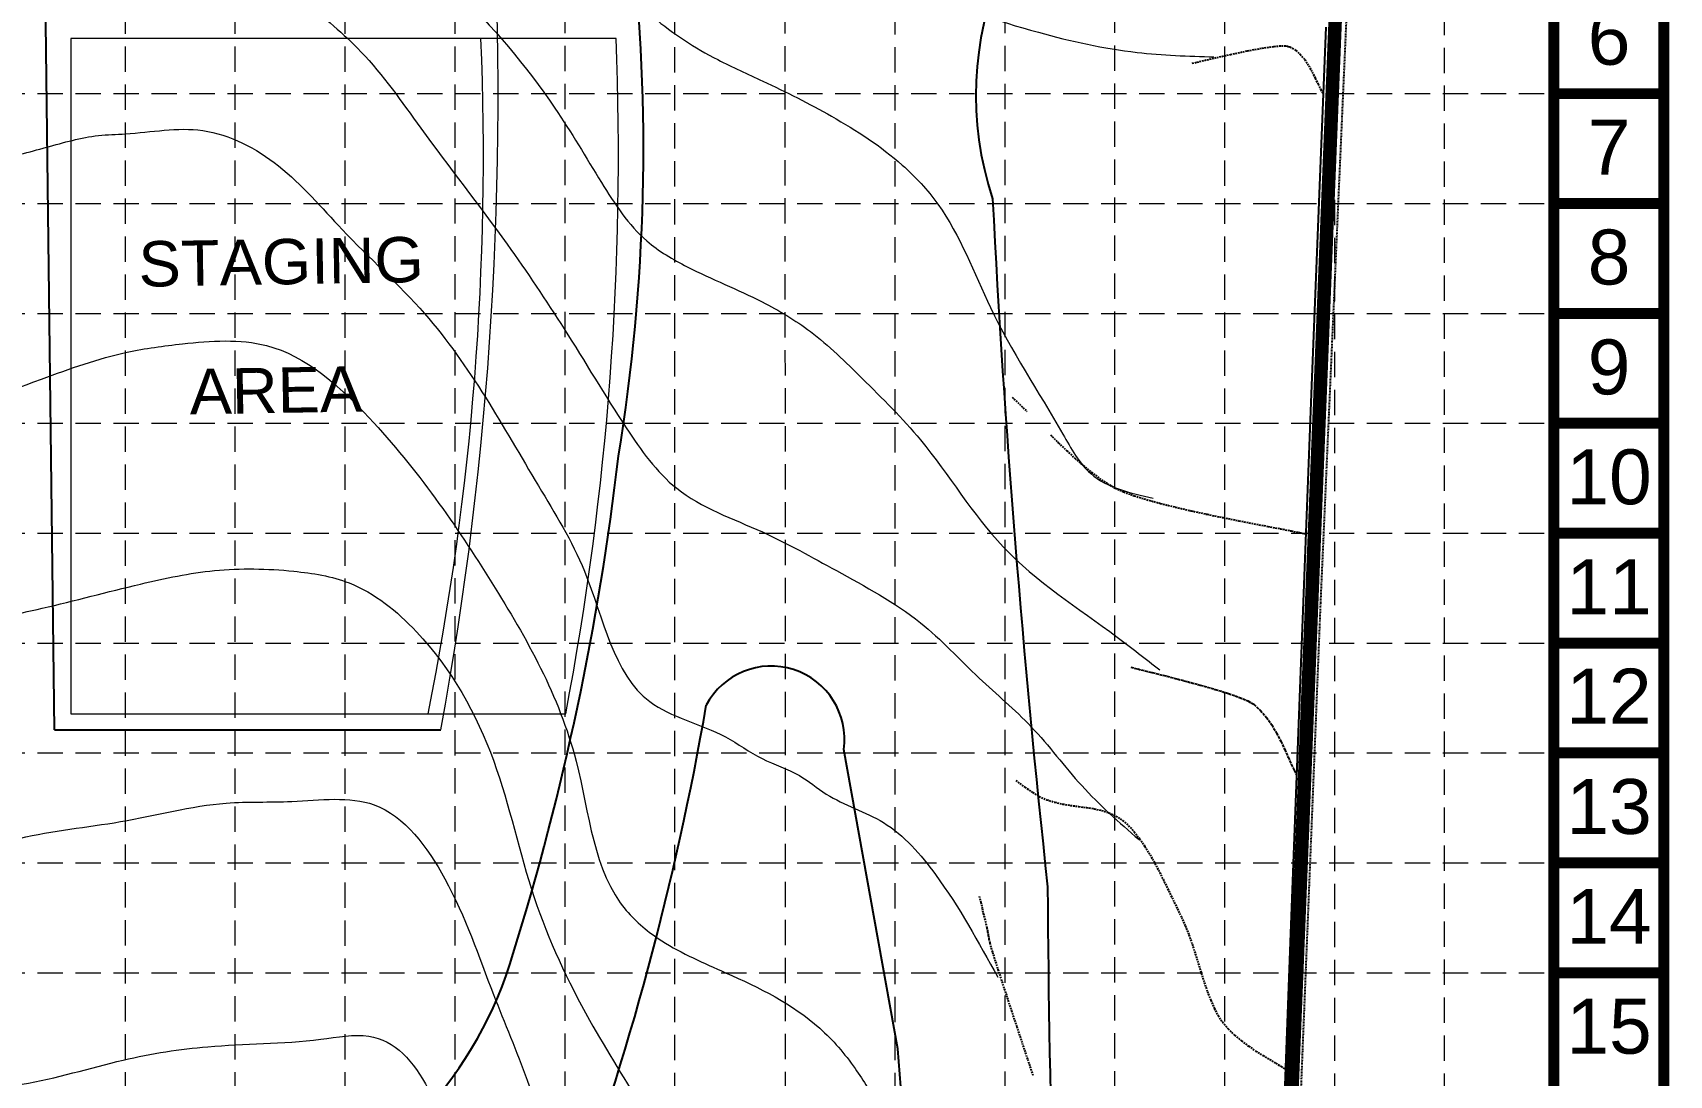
# Model space of a CAD drawing. Header units: inches. Extents: x 2507435 to 2508087, y 7097652 to 7098695.
# Drawn here: x 2507845.1 to 2508087.4, y 7098435.3 to 7098589.6 of the extents above; entities that cross this region are included whole.
import ezdxf
from ezdxf.enums import TextEntityAlignment as Align

# ---------------------------------------------------------------- set-up
doc = ezdxf.new("R2010")
doc.units = ezdxf.units.IN
doc.header["$MEASUREMENT"] = 0
for name, pattern in [('DASHED', [0.75, 0.5, -0.25]), ('DASHED7', [0.5317999999999998, 0.4379999999999999, -0.0938]), ('HIDDEN', [0.375, 0.25, -0.125]), ('HIDDEN2', [0.1875, 0.125, -0.0625])]:
    doc.linetypes.add(name, pattern=pattern)
doc.layers.add('ALT BID GRADING', color=1, linetype='Continuous', lineweight=0)
for name, color, linetype in [('BASE', 7, 'Continuous'), ('CONT-MJR', 7, 'DASHED7'), ('CONT-MNR', 8, 'HIDDEN'), ('E-FENCE', 7, 'FENCE_LINE'), ('E-GRAVEL', 8, 'DASHED'), ('GRID', 254, 'HIDDEN'), ('LIMITS OF DISTURBANCE', 1, 'HIDDEN'), ('SBC-LINE', 121, 'HIDDEN2'), ('TEMPORARY FACILITIES', 3, 'Continuous'), ('TXT-NOTES', 2, 'Continuous')]:
    doc.layers.add(name, color=color, linetype=linetype)
doc.styles.get("Standard").update_dxf_attribs({"font": 'ARIAL.TTF'})
doc.linetypes.add('FENCE_LINE', pattern='A,0.75,-0.2,["x",Standard,S=0.1,R=0,X=-0.1,Y=-0.05],-0.075', length=1.025)

msp = doc.modelspace()

# ---------------------------------------------------------------- linework, layer by layer
at = {"layer": 'ALT BID GRADING', "color": 35, "linetype": 'Continuous', "lineweight": 13}
for points in [[(2507816.268397237, 7098654.737858624), (2507827.708249234, 7098648.413063315), (2507839.148101231, 7098645.493926362), (2507853.265364241, 7098644.520881422), (2507866.165621257, 7098644.034360016), (2507874.19785792, 7098644.034360016), (2507881.986691934, 7098644.034360016), (2507892.452940585, 7098640.38543989), (2507899.268171254, 7098636.24999623), (2507905.109798576, 7098632.844337872), (2507913.142035239, 7098623.843669508), (2507920.056597436, 7098614.809794914), (2507927.025179056, 7098606.850272689), (2507930.758349464, 7098599.139485201), (2507936.980297728, 7098591.926169316), (2507946.48798426, 7098585.65164014), (2507953.157364661, 7098582.47423654), (2507963.361361118, 7098577.250800679), (2507973.81423536, 7098570.037484795), (2507979.103732584, 7098564.244642924), (2507986.892566598, 7098548.919179249), (2507997.602214274, 7098530.188055087), (2508001.74003393, 7098524.349783313), (2508010.989276587, 7098520.700863187)], [(2507849.431043298, 7098653.870184312), (2507865.057331706, 7098651.639138008), (2507877.335129741, 7098651.639138008), (2507892.928897065, 7098651.871317545), (2507904.128404664, 7098651.871317545), (2507915.825671458, 7098650.876376469), (2507926.892793786, 7098649.184988351), (2507932.920075733, 7098643.161165884), (2507938.277658881, 7098636.46803123), (2507942.704490419, 7098629.733896158), (2507947.433171969, 7098621.774376062), (2507951.448389856, 7098614.826891022), (2507954.650631375, 7098610.083828527), (2507959.038303543, 7098605.679606711), (2507976.054139054, 7098595.905929363), (2507993.973350487, 7098589.687554555), (2508008.595963965, 7098586.715721641), (2508019.980832683, 7098586.046407324)], [(2507795.866491836, 7098640.429504746), (2507806.81712165, 7098637.444683646), (2507817.021118106, 7098635.454803621), (2507828.469507114, 7098633.962393072), (2507841.660036997, 7098633.216188861), (2507858.832618698, 7098632.221247784), (2507867.543344817, 7098629.982633024), (2507874.263052275, 7098625.75413611), (2507885.394307268, 7098615.451152368), (2507895.130351598, 7098607.666790711), (2507907.787209589, 7098595.990245032), (2507922.391274272, 7098578.475429708), (2507929.284990364, 7098567.431923422), (2507935.998284194, 7098558.805503931), (2507941.992294988, 7098554.971539949), (2507953.05981228, 7098549.770594371), (2507960.214092007, 7098545.3866268), (2507967.886426259, 7098538.437565885), (2507976.517800934, 7098529.331899565), (2507988.745587158, 7098513.516796809), (2508005.634450937, 7098500.145281092), (2508011.962879932, 7098495.280056388)], [(2507806.568243864, 7098609.088887449), (2507820.256532942, 7098604.362921062), (2507830.95828497, 7098602.373041038), (2507841.582109596, 7098602.315040343), (2507849.857748907, 7098602.801563878), (2507858.133384594, 7098602.801563878), (2507874.487953235, 7098601.071737202), (2507885.308683512, 7098594.189770204), (2507893.670156743, 7098586.816234743), (2507902.523486456, 7098575.510147321), (2507915.311624545, 7098558.305229827), (2507923.744886936, 7098545.798481573), (2507932.95337225, 7098531.123115066), (2507940.419709442, 7098522.168651764), (2507953.112487378, 7098515.70154009), (2507964.063117191, 7098509.980634755), (2507976.507017341, 7098502.269847267), (2507985.217743461, 7098494.061592435), (2507992.932962061, 7098486.848274421), (2508000.399299252, 7098478.142547986), (2508008.885465023, 7098470.145072742)], [(2507809.012148059, 7098582.113799994), (2507814.487462966, 7098576.641629396), (2507823.198189085, 7098568.433372434), (2507834.148818898, 7098569.428311381), (2507839.375259643, 7098570.671987195), (2507847.09047462, 7098572.661867218), (2507854.80569322, 7098574.403012506), (2507858.78773779, 7098574.651747243), (2507870.236126798, 7098575.149218845), (2507881.435634397, 7098569.925782984), (2507890.892997496, 7098560.473850209), (2507903.088016238, 7098548.037098463), (2507919.957265907, 7098522.525325379), (2507926.772496576, 7098509.875734759), (2507936.437664872, 7098490.579299731), (2507947.637172471, 7098485.35586387), (2507953.05981228, 7098482.143944362), (2507958.587802284, 7098479.634958535), (2507962.569850477, 7098476.898872172), (2507971.031702435, 7098472.670377388), (2507978.746917412, 7098464.9595899), (2507987.955402725, 7098449.786751789)], [(2507799.057029388, 7098567.18969662), (2507802.790196172, 7098561.22005442), (2507807.021122151, 7098554.752944875), (2507811.895313357, 7098544.298229983), (2507814.99918358, 7098538.094050821), (2507817.659647394, 7098536.321426379), (2507828.175748421, 7098533.8591993), (2507846.343841263, 7098538.336430951), (2507859.036615576, 7098542.316190999), (2507867.249589747, 7098543.559866812), (2507879.693486274, 7098543.311132075), (2507894.875042066, 7098532.615523487), (2507913.070876571, 7098508.149641203), (2507925.514776721, 7098481.78372716), (2507932.946339, 7098459.655484176), (2507938.207551033, 7098455.169076251), (2507947.664914133, 7098450.443109863), (2507961.602080997, 7098442.234852902), (2507966.828518118, 7098436.26521283), (2507970.31281074, 7098430.544305366), (2507974.792614504, 7098420.843637854)], [(2507795.489127687, 7098546.514009472), (2507806.574385729, 7098528.344622774), (2507811.749803701, 7098518.935095928), (2507816.229607465, 7098509.234430545), (2507821.206927648, 7098501.312122381), (2507834.176564184, 7098501.682529528), (2507846.481321201, 7098504.414214091), (2507861.027641484, 7098507.990754731), (2507871.978271297, 7098509.980634755), (2507883.703279753, 7098509.890786489), (2507891.916250301, 7098508.149641203), (2507901.871368972, 7098500.936325317), (2507913.319754357, 7098481.78372716), (2507919.314040538, 7098461.570275915), (2507927.52701471, 7098443.412616705), (2507935.739988882, 7098429.732189145), (2507941.961937145, 7098421.275197446), (2507949.179396551, 7098416.549231059), (2507958.885637436, 7098411.325795197), (2507966.103100466, 7098406.351094073), (2507971.079630721, 7098398.943147052), (2507972.076170943, 7098390.183314887), (2507972.853274472, 7098381.660072576), (2507975.513734663, 7098374.569581194), (2507978.174198477, 7098368.365402033)], [(2507786.620919804, 7098527.458312683), (2507795.932537719, 7098516.379419497), (2507807.461209416, 7098499.982655114), (2507816.772827331, 7098485.358517302), (2507819.965836123, 7098476.794455586), (2507823.867391462, 7098468.961755048), (2507828.42768808, 7098467.591257548), (2507843.1114883, 7098470.327343912), (2507858.044162683, 7098472.814693409), (2507873.72347767, 7098475.550779773), (2507883.429714932, 7098475.79951451), (2507895.624737296, 7098475.302045036), (2507906.077611539, 7098464.35770171), (2507913.295070944, 7098447.194983576), (2507918.27263028, 7098434.509497094), (2507922.747901022, 7098421.544090598), (2507929.472141502, 7098406.402435635), (2507933.951941643, 7098395.458094439), (2507942.459692717, 7098386.203554839), (2507951.66817803, 7098381.975057925), (2507957.143492937, 7098378.492767351), (2507964.112074557, 7098375.010476776), (2507968.591878321, 7098369.040836705), (2507971.079630721, 7098363.933843055), (2507974.813826585, 7098347.152152183), (2507981.533534043, 7098326.755878213)], [(2507779.526355672, 7098508.402615894), (2507800.810051692, 7098480.926958324), (2507811.451899702, 7098462.757573756), (2507819.433287521, 7098447.690278769), (2507826.527855277, 7098437.05454063), (2507829.423199222, 7098435.255701304), (2507858.453399307, 7098437.497697806), (2507870.985818405, 7098439.484198218), (2507887.718483146, 7098440.599787387), (2507894.813050902, 7098441.042942433), (2507908.558769134, 7098419.328311109), (2507914.766516826, 7098398.943147052), (2507924.07813474, 7098379.444295217), (2507934.276572719, 7098365.928088677), (2507944.918420728, 7098355.292350538)], [(2507776.422481826, 7098488.903761929), (2507794.602307623, 7098467.63228778), (2507801.696871756, 7098450.792368351), (2507813.225543452, 7098430.407204294), (2507818.989877489, 7098419.328311109), (2507826.527855277, 7098406.033638435), (2507835.839469568, 7098401.602081588), (2507862.000683184, 7098405.147328343), (2507876.710420555, 7098405.771061558), (2507892.638609704, 7098405.273589956), (2507899.247151219, 7098394.511590204), (2507906.326898782, 7098383.6336423), (2507914.290991544, 7098371.694357898), (2507923.499476858, 7098358.760136679), (2507928.228158408, 7098351.546820793), (2507937.473884702, 7098342.392766763)], [(2507774.648841699, 7098467.189130605), (2507783.07363955, 7098451.457146705), (2507795.045717655, 7098429.74251538), (2507805.244155633, 7098414.453599215), (2507816.772827331, 7098394.954745251), (2507822.980571399, 7098386.091631554), (2507826.527855277, 7098381.43853871), (2507830.518545563, 7098376.563826815), (2507836.282883223, 7098371.689112792), (2507847.811551297, 7098369.251712125), (2507862.887503248, 7098366.592777589), (2507871.755711131, 7098362.604375787), (2507876.633225104, 7098349.974481468), (2507879.737095327, 7098334.907186481), (2507882.840969172, 7098325.157760563), (2507888.638508697, 7098291.532823256)], [(2507772.42557025, 7098440.137469656), (2507798.005179771, 7098398.405797309), (2507809.690659257, 7098381.721842594), (2507817.798949962, 7098371.234786075), (2507825.907240667, 7098362.1777802), (2507840.58803699, 7098349.487932378), (2507847.379370551, 7098328.726370723), (2507865.356431466, 7098321.539674338), (2507871.755711131, 7098305.880442596), (2507873.97276129, 7098289.70530152), (2507874.416171322, 7098275.081161579), (2507874.416171322, 7098272.86538209)]]:
    msp.add_spline(points, degree=3, dxfattribs=at)
at = {"layer": 'BASE', "const_width": 1.627109455971472}
for points in [[(2508086.586663205, 7097653.153363655), (2508086.586663205, 7098694.503415476), (2507435.742880816, 7098694.503415476), (2507435.742880816, 7097653.153363655)], [(2508070.315568645, 7097669.424458215), (2508070.315568645, 7098678.232320917), (2507452.013975376, 7098678.232320917), (2507452.013975376, 7097669.424458215)]]:
    msp.add_lwpolyline(points, close=True, dxfattribs=at)
for points in [[(2508086.586663205, 7098580.605753558), (2508070.315568645, 7098580.605753558)], [(2508086.586663205, 7098564.334658998), (2508070.315568645, 7098564.334658998)], [(2508086.586663205, 7098548.063564438), (2508070.315568645, 7098548.063564438)], [(2508086.586663205, 7098531.792469879), (2508070.315568645, 7098531.792469879)], [(2508086.586663205, 7098515.521375319), (2508070.315568645, 7098515.521375319)], [(2508086.586663205, 7098499.250280759), (2508070.315568645, 7098499.250280759)], [(2508086.586663205, 7098482.9791862), (2508070.315568645, 7098482.9791862)], [(2508086.586663205, 7098466.70809164), (2508070.315568645, 7098466.70809164)], [(2508086.586663205, 7098450.43699708), (2508070.315568645, 7098450.43699708)]]:
    msp.add_lwpolyline(points, dxfattribs=at)
at = {"layer": 'CONT-MJR', "color": 35, "elevation": 675}
for points in [[(2508007.654194389, 7098495.673702423), (2508010.330833337, 7098495.012097805)], [(2508023.749625103, 7098491.213975298), (2508025.018570082, 7098490.676208728)], [(2508026.8449963, 7098489.303673956), (2508027.731711681, 7098488.273097419)], [(2508027.731711681, 7098488.273097419), (2508028.528206882, 7098487.135208246)], [(2508029.24213243, 7098485.932238283), (2508029.88113885, 7098484.706419371)], [(2508030.452876671, 7098483.499983356), (2508030.964996419, 7098482.35516208)], [(2508030.964996419, 7098482.35516208), (2508031.425148622, 7098481.314187388)]]:
    msp.add_lwpolyline(points, dxfattribs=at)
at = {"layer": 'CONT-MJR', "color": 35, "extrusion": (-0.2439439633453494, -0.9697893290541834, 0), "elevation": -7495858.695291368}
msp.add_lwpolyline([(700606.6489614905, 675.0000000000009), (700609.3764034344, 675.0000000000009)], dxfattribs=at)
at = {"layer": 'CONT-MJR', "color": 35, "extrusion": (-0.250616533035617, -0.9680864389966465, 0), "elevation": -7500505.631210435}
msp.add_lwpolyline([(648973.307817948, 675.0000000000009), (648975.9490571059, 675.0000000000009)], dxfattribs=at)
at = {"layer": 'CONT-MJR', "color": 35, "extrusion": (-0.2606866289176343, -0.9654234726292705, 0), "elevation": -7506858.538157875}
msp.add_lwpolyline([(570814.676020338, 675.0000000000009), (570817.1747684719, 675.0000000000009)], dxfattribs=at)
at = {"layer": 'CONT-MJR', "color": 35, "extrusion": (-0.2754899548855409, -0.9613039502452712, 0), "elevation": -7514743.144389801}
msp.add_lwpolyline([(455404.0324491248, 675.0000000000009), (455406.3327111406, 675.0000000000009)], dxfattribs=at)
at = {"layer": 'CONT-MJR', "color": 35, "extrusion": (-0.2975398759401031, -0.9547093915037957, 0), "elevation": -7523233.365736337}
msp.add_lwpolyline([(282345.8494443865, 675.0000000000009), (282347.8957743105, 675.0000000000009)], dxfattribs=at)
at = {"layer": 'CONT-MJR', "color": 35, "extrusion": (-0.331910874953052, -0.9433107500118397, 0), "elevation": -7528523.428148597}
msp.add_lwpolyline([(9777.596550485585, 675), (9779.334629269317, 675)], dxfattribs=at)
at = {"layer": 'CONT-MJR', "color": 35, "extrusion": (-0.5041995750806865, -0.863587163225841, 0), "elevation": -7394710.574906944}
msp.add_lwpolyline([(-1413157.771572282, 675), (-1413156.796754494, 675)], dxfattribs=at)
at = {"layer": 'CONT-MJR', "color": 35, "extrusion": (0.6668312654517947, 0.7452087381505655, 0), "elevation": 6962286.97160211}
msp.add_lwpolyline([(2864492.405979379, 675), (2864491.084757498, 675)], dxfattribs=at)
at = {"layer": 'CONT-MJR', "color": 35, "extrusion": (0.859960754317923, 0.5103601679529359, 0), "elevation": 5779591.191504296}
msp.add_lwpolyline([(4824422.490423337, 675), (4824421.091557216, 675)], dxfattribs=at)
at = {"layer": 'CONT-MJR', "color": 35, "extrusion": (0.9036601243041057, 0.4282503703941051, 0), "elevation": 5306335.298909329}
msp.add_lwpolyline([(5340552.846616527, 675), (5340551.511561472, 675)], dxfattribs=at)
at = {"layer": 'CONT-MJR', "color": 35, "extrusion": (0.9068743655928998, 0.4214010975667665, 0), "elevation": 5265777.224424461}
msp.add_lwpolyline([(5380543.54318717, 675), (5380542.556395284, 675)], dxfattribs=at)
at = {"layer": 'CONT-MJR', "color": 35, "extrusion": (0.8811472856173671, 0.4728418985762008, 0), "elevation": 5566404.40738841}
msp.add_lwpolyline([(5068904.216086055, 675), (5068903.414192878, 675)], dxfattribs=at)
at = {"layer": 'CONT-MNR', "color": 35, "extrusion": (0.229623335472276, -0.9732795712469191, 0), "elevation": -6333008.695739386}
msp.add_lwpolyline([(4071002.271230414, 677), (4071005.285368647, 677)], dxfattribs=at)
at = {"layer": 'CONT-MNR', "color": 35, "extrusion": (0.2194474661424549, -0.9756243178619812, 0), "elevation": -6375174.361494209}
msp.add_lwpolyline([(4004651.674535133, 677), (4004654.48979142, 677)], dxfattribs=at)
at = {"layer": 'CONT-MNR', "color": 35, "extrusion": (0.2047388267404779, -0.9788166390212891, 0), "elevation": -6434724.926874348}
msp.add_lwpolyline([(3908250.355020975, 677), (3908252.90053039, 677)], dxfattribs=at)
at = {"layer": 'CONT-MNR', "color": 35, "extrusion": (0.1823700760086463, -0.9832299605771788, 0), "elevation": -6522154.658266789}
msp.add_lwpolyline([(3760535.099249983, 677), (3760537.304698027, 677)], dxfattribs=at)
at = {"layer": 'CONT-MNR', "color": 35}
for points, elevation in [([(2508027.105078991, 7098587.341617048), (2508028.882338357, 7098587.602547259)], 677), ([(2508030.583657913, 7098587.688004838), (2508030.878265388, 7098587.644954831)], 677), ([(2508030.878265388, 7098587.644954831), (2508030.990932, 7098587.611292593)], 677), ([(2508030.990932, 7098587.611292593), (2508031.189636961, 7098587.531093866)], 677), ([(2508031.189636961, 7098587.531093866), (2508031.569526609, 7098587.34423479)], 677), ([(2508031.569526609, 7098587.34423479), (2508032.097725495, 7098587.003609864)], 677), ([(2508032.097725495, 7098587.003609864), (2508032.730333177, 7098586.4531052)], 677), ([(2508035.386827105, 7098582.017667689), (2508035.772406848, 7098581.254435122)], 677), ([(2508035.772406848, 7098581.254435122), (2508036.151512639, 7098580.645610342)], 677), ([(2507990.09243128, 7098535.645295378), (2507991.16664865, 7098534.638382338)], 676), ([(2508000.61129888, 7098525.543713859), (2508001.819976683, 7098524.548267656)], 676), ([(2508004.198667227, 7098522.850592598), (2508005.358244316, 7098522.184538126)], 676), ([(2508005.358244316, 7098522.184538126), (2508006.606828474, 7098521.624030421)], 676), ([(2508006.606828474, 7098521.624030421), (2508008.176003226, 7098521.05838087)], 676), ([(2508012.063567206, 7098519.930765912), (2508014.275677781, 7098519.378355341)], 676), ([(2508016.595821643, 7098518.839912599), (2508018.970859466, 7098518.320215103)], 676), ([(2508018.970859466, 7098518.320215103), (2508021.347651924, 7098517.824040275)], 676), ([(2507990.643357632, 7098478.90596571), (2507991.976757164, 7098477.909361936)], 674), ([(2507991.976757164, 7098477.909361936), (2507993.135085446, 7098477.113216537)], 674), ([(2507993.135085446, 7098477.113216537), (2507994.085466936, 7098476.554069429)], 674), ([(2507998.75442087, 7098475.219831115), (2507999.926849379, 7098475.060317272)], 674), ([(2507999.926849379, 7098475.060317272), (2508001.087051681, 7098474.903534705)], 674), ([(2508003.342173215, 7098474.464389352), (2508004.422790227, 7098474.115139546)], 674), ([(2508006.454381195, 7098472.990068126), (2508007.323636956, 7098472.231887796)], 674), ([(2508007.323636956, 7098472.231887796), (2508008.162355101, 7098471.324572289)], 674), ([(2508011.945441301, 7098465.281459696), (2508012.629469582, 7098463.917628678)], 674), ([(2508013.292472191, 7098462.550760999), (2508013.935807977, 7098461.201727875)], 674), ([(2507985.642188978, 7098460.015913406), (2507985.820910505, 7098459.202705637)], 673), ([(2508013.935807977, 7098461.201727875), (2508014.56083579, 7098459.891400522)], 674), ([(2508015.168914479, 7098458.640650155), (2508015.7415752, 7098457.382471589)], 674), ([(2508015.7415752, 7098457.382471589), (2508016.266499382, 7098456.049680261)], 674), ([(2507986.791584048, 7098454.845146469), (2507986.982136619, 7098454.103648132)], 673), ([(2508016.266499382, 7098456.049680261), (2508016.754271292, 7098454.662878316)], 674), ([(2508016.754271292, 7098454.662878316), (2508017.21547519, 7098453.242667907)], 674), ([(2508017.21547519, 7098453.242667907), (2508017.660695341, 7098451.809651179)], 674), ([(2507987.988410138, 7098450.91713826), (2507988.572506549, 7098449.122062859)], 673), ([(2508018.100516009, 7098450.384430284), (2508018.545521455, 7098448.987607368)], 674), ([(2507988.572506549, 7098449.122062859), (2507989.244663447, 7098447.070043904)], 673), ([(2508019.493423741, 7098446.361564077), (2508020.017489107, 7098445.173547998)], 674), ([(2508020.017489107, 7098445.173547998), (2508020.589076306, 7098444.096338497)], 674), ([(2507989.98311555, 7098444.826786892), (2507990.766097577, 7098442.457997324)], 673), ([(2508022.074633121, 7098442.142027889), (2508023.031745642, 7098441.210096752)], 674), ([(2508025.123601295, 7098439.563062604), (2508026.195286226, 7098438.841505619)], 674), ([(2508026.195286226, 7098438.841505619), (2508027.24210376, 7098438.183619376)], 674), ([(2508028.232524798, 7098437.586176888), (2508029.13502024, 7098437.045951169)], 674), ([(2508029.13502024, 7098437.045951169), (2508029.918060986, 7098436.559715229)], 674)]:
    msp.add_lwpolyline(points, dxfattribs=dict(at, elevation=elevation))
at = {"layer": 'CONT-MNR', "color": 35, "extrusion": (0.08379195753051963, -0.9964832702324729, 0), "elevation": -6863471.138623776}
msp.add_lwpolyline([(3094013.373429334, 677.0000000000009), (3094014.47168378, 677.0000000000009)], dxfattribs=at)
at = {"layer": 'CONT-MNR', "color": 35, "extrusion": (-0.01081995370553021, -0.9999414625875908, 0), "elevation": -7125308.929857053}
msp.add_lwpolyline([(2431076.772915537, 677), (2431077.379878444, 677)], dxfattribs=at)
at = {"layer": 'CONT-MNR', "color": 35, "extrusion": (0.7611295296136504, 0.6485999068378774, 0), "elevation": 6513080.284458781}
msp.add_lwpolyline([(3776233.972733347, 677), (3776232.911082975, 677)], dxfattribs=at)
at = {"layer": 'CONT-MNR', "color": 35, "extrusion": (0.8343927236485411, 0.5511703754034404, 0), "elevation": 6005214.950230459}
msp.add_lwpolyline([(4540654.489396927, 677), (4540653.415500125, 677)], dxfattribs=at)
at = {"layer": 'CONT-MNR', "color": 35, "extrusion": (0.8767323819043704, 0.480978513574452, 0), "elevation": 5613141.37325938}
msp.add_lwpolyline([(5017248.644622682, 677.0000000000009), (5017247.577514036, 677.0000000000009)], dxfattribs=at)
at = {"layer": 'CONT-MNR', "color": 35, "extrusion": (0.898518865573389, 0.4389349020170418, 0), "elevation": 5369332.525999868}
msp.add_lwpolyline([(5277347.587141342, 677), (5277346.555883609, 677)], dxfattribs=at)
at = {"layer": 'CONT-MNR', "color": 35, "extrusion": (0.9043852485921312, 0.426716910994806, 0), "elevation": 5297315.197815929}
msp.add_lwpolyline([(5349632.710817176, 677.0000000000009), (5349631.749767501, 677.0000000000009)], dxfattribs=at)
at = {"layer": 'CONT-MNR', "color": 35, "extrusion": (-0.6966773143167947, -0.7173846386119082, 0), "elevation": -6839640.256541052}
msp.add_lwpolyline([(-3146193.710724846, 676), (-3146192.163397708, 676)], dxfattribs=at)
at = {"layer": 'CONT-MNR', "color": 35, "extrusion": (-0.7012416074431056, -0.7129237041862261, 0), "elevation": -6819421.344352748}
msp.add_lwpolyline([(-3189775.010340159, 676.0000000000009), (-3189773.325593446, 676.0000000000009)], dxfattribs=at)
at = {"layer": 'CONT-MNR', "color": 35, "extrusion": (-0.6924288230403515, -0.7214861918449678, 0), "elevation": -6858099.973865217}
msp.add_lwpolyline([(-3105740.827717465, 676), (-3105739.149489796, 676)], dxfattribs=at)
at = {"layer": 'CONT-MNR', "color": 35, "extrusion": (-0.6791823819218162, -0.7339695443865557, 0), "elevation": -6913491.347902393}
msp.add_lwpolyline([(-2980400.694316533, 676), (-2980399.038495122, 676)], dxfattribs=at)
at = {"layer": 'CONT-MNR', "color": 35, "extrusion": (0.6607021104703501, 0.7506482007039154, 0), "elevation": 6985536.723985694}
msp.add_lwpolyline([(2807386.279803903, 676.0000000000009), (2807384.661723613, 676.0000000000009)], dxfattribs=at)
at = {"layer": 'CONT-MNR', "color": 35, "extrusion": (-0.6023818026624069, -0.798208095562297, 0), "elevation": -7176874.418373091}
msp.add_lwpolyline([(-2274114.657238455, 676), (-2274113.156967123, 676)], dxfattribs=at)
at = {"layer": 'CONT-MNR', "color": 35, "extrusion": (-0.5578569732254669, -0.8299371044987209, 0), "elevation": -7290435.131944093}
msp.add_lwpolyline([(-1878476.152285262, 676.0000000000009), (-1878474.729090887, 676.0000000000009)], dxfattribs=at)
at = {"layer": 'CONT-MNR', "color": 35, "extrusion": (-0.2945127937172405, -0.9556475366665612, 0), "elevation": -7522324.657997776}
msp.add_lwpolyline([(306166.5671726656, 676.0000000000009), (306168.4890381547, 676.0000000000009)], dxfattribs=at)
at = {"layer": 'CONT-MNR', "color": 35, "extrusion": (-0.26410398972887, -0.9644942107702322, 0), "elevation": -7508857.370537069}
msp.add_lwpolyline([(544213.5545284452, 676.0000000000009), (544215.6809672948, 676.0000000000009)], dxfattribs=at)
at = {"layer": 'CONT-MNR', "color": 35, "extrusion": (-0.2260651358836669, -0.9741121877576008, 0), "elevation": -7481728.82951872}
msp.add_lwpolyline([(838359.5251670342, 676), (838361.9069705799, 676)], dxfattribs=at)
at = {"layer": 'CONT-MNR', "color": 35, "extrusion": (-0.197248277898335, -0.980353567273635, 0), "elevation": -7453760.162909972}
msp.add_lwpolyline([(1058577.258546414, 676.0000000000009), (1058579.6305557, 676.0000000000009)], dxfattribs=at)
at = {"layer": 'CONT-MNR', "color": 35, "extrusion": (-0.1921292856719337, -0.9813696233260905, 0), "elevation": -7448134.100747142}
msp.add_lwpolyline([(1097465.178353598, 676.0000000000009), (1097467.441398728, 676.0000000000009)], dxfattribs=at)
at = {"layer": 'CONT-MNR', "color": 35, "extrusion": (-0.1889250386432137, -0.9819915120680323, 0), "elevation": -7444512.253986401}
msp.add_lwpolyline([(1121772.556220283, 676), (1121774.657277548, 676)], dxfattribs=at)
at = {"layer": 'CONT-MNR', "color": 35, "extrusion": (0.1878634323604208, 0.9821951592131585, 0), "elevation": 7443295.308374486}
msp.add_lwpolyline([(-1129821.23975176, 676.0000000000009), (-1129823.125749376, 676.0000000000009)], dxfattribs=at)
at = {"layer": 'CONT-MNR', "color": 35, "extrusion": (-0.1896961882161632, -0.9818428368004005, 0), "elevation": -7445390.948350322}
msp.add_lwpolyline([(1115929.643557733, 676.0000000000009), (1115931.261409053, 676.0000000000009)], dxfattribs=at)
at = {"layer": 'CONT-MNR', "color": 35, "extrusion": (-0.1964380875967952, -0.9805162302284006, 0), "elevation": -7452882.905883895}
msp.add_lwpolyline([(1064746.610771986, 676), (1064747.907430179, 676)], dxfattribs=at)
at = {"layer": 'CONT-MNR', "color": 35, "extrusion": (-0.2143347385209124, -0.9767602673446398, 0), "elevation": -7471106.529920023}
msp.add_lwpolyline([(928288.1738876896, 676.0000000000009), (928289.0965027681, 676.0000000000009)], dxfattribs=at)
at = {"layer": 'CONT-MNR', "color": 35, "extrusion": (-0.4020394861944483, -0.9156223301888744, 0), "elevation": -7507836.296727985}
msp.add_lwpolyline([(-557492.4779262599, 674), (-557491.2221440352, 674)], dxfattribs=at)
at = {"layer": 'CONT-MNR', "color": 35, "extrusion": (-0.3012019196447265, -0.953560382777269, 0), "elevation": -7524238.517934958}
msp.add_lwpolyline([(253450.283996155, 674), (253451.5069920961, 674)], dxfattribs=at)
at = {"layer": 'CONT-MNR', "color": 35, "extrusion": (-0.2201722641510575, -0.9754610059344233, 0), "elevation": -7476477.4744189}
msp.add_lwpolyline([(883565.2300081926, 674), (883566.4350052061, 674)], dxfattribs=at)
at = {"layer": 'CONT-MNR', "color": 35, "extrusion": (-0.1639408923991961, -0.9864701636640387, 0), "elevation": -7413597.565807754}
msp.add_lwpolyline([(1310334.385876521, 674.0000000000009), (1310335.579530068, 674.0000000000009)], dxfattribs=at)
at = {"layer": 'CONT-MNR', "color": 35, "extrusion": (-0.1621745373918822, -0.9867620885612342, 0), "elevation": -7411239.837482362}
msp.add_lwpolyline([(1323608.507104336, 674.0000000000009), (1323609.663234061, 674.0000000000009)], dxfattribs=at)
at = {"layer": 'CONT-MNR', "color": 35, "extrusion": (-0.2202901889835972, -0.9754343815129602, 0), "elevation": -7476584.579076003}
msp.add_lwpolyline([(882667.2652902817, 674.0000000000009), (882668.4076495983, 674.0000000000009)], dxfattribs=at)
at = {"layer": 'CONT-MNR', "color": 35, "extrusion": (-0.4193397108579229, -0.9078293930566436, 0), "elevation": -7495909.297058678}
msp.add_lwpolyline([(-699831.9500500374, 674.0000000000009), (-699830.8046956672, 674.0000000000009)], dxfattribs=at)
at = {"layer": 'CONT-MNR', "color": 35, "extrusion": (0.5450512547611271, 0.838402725236101, 0), "elevation": 7318371.164797452}
msp.add_lwpolyline([(1766313.346830882, 674.0000000000009), (1766312.163861678, 674.0000000000009)], dxfattribs=at)
at = {"layer": 'CONT-MNR', "color": 35, "extrusion": (0.7878424102678891, 0.6158768842741893, 0), "elevation": 6347699.598088642}
msp.add_lwpolyline([(4047852.504803033, 674.0000000000009), (4047851.190353021, 674.0000000000009)], dxfattribs=at)
at = {"layer": 'CONT-MNR', "color": 35, "extrusion": (0.8254129781068498, 0.5645293752966106, 0), "elevation": 6077438.152416794}
msp.add_lwpolyline([(4443324.763098676, 674.0000000000009), (4443323.378370982, 674.0000000000009)], dxfattribs=at)
at = {"layer": 'CONT-MNR', "color": 35, "extrusion": (0.8520766189303873, 0.5234170760227066, 0), "elevation": 5852476.435751304}
msp.add_lwpolyline([(4735704.457649883, 674.0000000000009), (4735703.014711879, 674.0000000000009)], dxfattribs=at)
at = {"layer": 'CONT-MNR', "color": 35, "extrusion": (0.8711044780981764, 0.4910977379680177, 0), "elevation": 5670780.72224087}
msp.add_lwpolyline([(4951828.90201558, 674), (4951827.415231757, 674)], dxfattribs=at)
at = {"layer": 'CONT-MNR', "color": 35, "extrusion": (0.8845941919557281, 0.4663615716996765, 0), "elevation": 5529024.225610092}
msp.add_lwpolyline([(5109622.281793073, 674), (5109620.767061062, 674)], dxfattribs=at)
at = {"layer": 'CONT-MNR', "color": 35, "extrusion": (0.8997420291181372, 0.4364221362836415, 0), "elevation": 5354491.159556731}
msp.add_lwpolyline([(5292234.099289643, 674), (5292232.580112328, 674)], dxfattribs=at)
at = {"layer": 'CONT-MNR', "color": 35, "extrusion": (0.9695373948383935, 0.2449433404074932, 0), "elevation": 4170306.400844101}
msp.add_lwpolyline([(6267909.881881156, 673), (6267908.939431152, 673)], dxfattribs=at)
at = {"layer": 'CONT-MNR', "color": 35, "extrusion": (0.9765198824284342, 0.2154272945147781, 0), "elevation": 3978299.880892135}
msp.add_lwpolyline([(6391499.668122954, 673), (6391498.778584021, 673)], dxfattribs=at)
at = {"layer": 'CONT-MNR', "color": 35, "extrusion": (0.8993466375869322, 0.4372363496566579, 0), "elevation": 5359279.153406896}
msp.add_lwpolyline([(5287380.903911174, 674), (5287379.51317893, 674)], dxfattribs=at)
at = {"layer": 'CONT-MNR', "color": 35, "extrusion": (0.9685153378043361, 0.2489538921924156, 0), "elevation": 4196211.781630263}
msp.add_lwpolyline([(6250593.780919687, 673), (6250593.009216399, 673)], dxfattribs=at)
at = {"layer": 'CONT-MNR', "color": 35, "extrusion": (0.9650853762762477, 0.2619355197328797, 0), "elevation": 4279759.029870744}
msp.add_lwpolyline([(6193687.829508159, 673.0000000000009), (6193687.0647074, 673.0000000000009)], dxfattribs=at)
at = {"layer": 'CONT-MNR', "color": 35, "extrusion": (0.9749039029491988, 0.2226260991313001, 0), "elevation": 4025347.499374}
msp.add_lwpolyline([(6361970.946064388, 673.0000000000009), (6361970.309559607, 673.0000000000009)], dxfattribs=at)
at = {"layer": 'CONT-MNR', "color": 35, "extrusion": (0.9819851741497703, 0.1889579787943484, 0), "elevation": 3804115.523184133}
msp.add_lwpolyline([(6496675.595772345, 673), (6496675.035460968, 673)], dxfattribs=at)
at = {"layer": 'CONT-MNR', "color": 35, "extrusion": (0.9848414110316476, 0.1734571852567468, 0), "elevation": 3701247.217250904}
msp.add_lwpolyline([(6555825.689179407, 673), (6555825.153908013, 673)], dxfattribs=at)
at = {"layer": 'CONT-MNR', "color": 35, "extrusion": (0.9831172994714392, 0.1829764342203236, 0), "elevation": 3764495.138745356}
msp.add_lwpolyline([(6519712.475422764, 673.0000000000009), (6519711.914603719, 673.0000000000009)], dxfattribs=at)
at = {"layer": 'CONT-MNR', "color": 35, "extrusion": (0.9772432635969546, 0.212121672052559, 0), "elevation": 3956649.308007711}
msp.add_lwpolyline([(6404919.464950765, 673.0000000000009), (6404918.82765001, 673.0000000000009)], dxfattribs=at)
at = {"layer": 'CONT-MNR', "color": 35, "extrusion": (0.9576924031521906, 0.2877937819769256, 0), "elevation": 4444771.032675354}
msp.add_lwpolyline([(6076352.510450315, 673.0000000000009), (6076351.852606801, 673.0000000000009)], dxfattribs=at)
at = {"layer": 'CONT-MNR', "color": 35, "extrusion": (0.9534964657592305, 0.3014041966938362, 0), "elevation": 4530860.571146445}
msp.add_lwpolyline([(6012432.440736324, 673.0000000000009), (6012431.303792631, 673.0000000000009)], dxfattribs=at)
at = {"layer": 'CONT-MNR', "color": 35, "extrusion": (0.9518417981242048, 0.306589613887491, 0), "elevation": 4563519.122446939}
msp.add_lwpolyline([(5987680.762787557, 673.0000000000009), (5987679.215864163, 673.0000000000009)], dxfattribs=at)
at = {"layer": 'CONT-MNR', "color": 35, "extrusion": (0.955535362272598, 0.2948765359376273, 0), "elevation": 4489666.444148717}
msp.add_lwpolyline([(6043266.161653385, 674), (6043264.670111626, 674)], dxfattribs=at)
at = {"layer": 'CONT-MNR', "color": 35, "extrusion": (0.9462333636525948, 0.3234848087788612, 0), "elevation": 4669411.237814527}
msp.add_lwpolyline([(5905483.362648231, 674.0000000000009), (5905481.938239796, 674.0000000000009)], dxfattribs=at)
at = {"layer": 'CONT-MNR', "color": 35, "extrusion": (0.9344423338134813, 0.3561144826838897, 0), "elevation": 4871459.142592316}
msp.add_lwpolyline([(5739948.087984661, 674), (5739946.720088044, 674)], dxfattribs=at)
at = {"layer": 'CONT-MNR', "color": 35, "extrusion": (0.949858071837473, 0.3126813767482777, 0), "elevation": 4601786.030761249}
msp.add_lwpolyline([(5958315.717101026, 673.0000000000009), (5958313.355425025, 673.0000000000009)], dxfattribs=at)
at = {"layer": 'CONT-MNR', "color": 35, "extrusion": (0.8323915675480118, 0.5541879449022359, 0), "elevation": 6021527.335337155}
msp.add_lwpolyline([(4518770.232470439, 674), (4518769.096225412, 674)], dxfattribs=at)
at = {"layer": 'CONT-MNR', "color": 35, "extrusion": (0.7624501261267194, 0.6470469883782395, 0), "elevation": 6505267.35730895}
msp.add_lwpolyline([(3789401.29903724, 674.0000000000009), (3789399.976314882, 674.0000000000009)], dxfattribs=at)
at = {"layer": 'CONT-MNR', "color": 35, "extrusion": (0.9491269691749236, 0.3148936270946488, 0), "elevation": 4615655.96686632}
msp.add_lwpolyline([(5947572.866965244, 673), (5947570.308175211, 673)], dxfattribs=at)
at = {"layer": 'CONT-MNR', "color": 35, "extrusion": (-0.6414559022664282, -0.7671599086550095, 0), "elevation": -7054425.687064163}
msp.add_lwpolyline([(-2629282.291169162, 674), (-2629280.952683649, 674)], dxfattribs=at)
at = {"layer": 'CONT-MNR', "color": 35, "extrusion": (-0.5950075801066816, -0.8037200878512313, 0), "elevation": -7197452.428872101}
msp.add_lwpolyline([(-2207876.499394578, 674), (-2207875.174277483, 674)], dxfattribs=at)
at = {"layer": 'CONT-MNR', "color": 35, "extrusion": (0.948781159212119, 0.315934030968662, 0), "elevation": 4622173.922900169}
msp.add_lwpolyline([(5942506.272745344, 673.0000000000009), (5942503.719218473, 673.0000000000009)], dxfattribs=at)
at = {"layer": 'CONT-MNR', "color": 35, "extrusion": (-0.5165221221411412, -0.856273844829335, 0), "elevation": -7373658.509250354}
msp.add_lwpolyline([(-1518942.224957888, 674.0000000000009), (-1518941.068293996, 674.0000000000009)], dxfattribs=at)
at = {"layer": 'CONT-MNR', "color": 35, "extrusion": (0.9484092038304872, 0.3170488638831899, 0), "elevation": 4629154.633523466}
msp.add_lwpolyline([(5937067.424696464, 673.0000000000009), (5937064.945646035, 673.0000000000009)], dxfattribs=at)
at = {"layer": 'CONT-MNR', "color": 35, "extrusion": (0.5673548329241406, 0.8234734322111557, 0), "elevation": 7268316.812292088}
msp.add_lwpolyline([(1962036.283645902, 674.0000000000009), (1962035.516096003, 674.0000000000009)], dxfattribs=at)
at = {"layer": 'E-FENCE', "color": 7}
for q in [(2507846.792528302, 7098609.317746393), (2507905.513492444, 7098486.428612733)]:
    msp.add_line((2507848.28265522, 7098486.428612733), q, dxfattribs=at)
at = {"layer": 'E-FENCE'}
for p, q in [((2508036.549136442, 7098590.474667722), (2508034.351961083, 7098536.161561755)), ((2508034.351961083, 7098536.161561755), (2508032.854110056, 7098496.381446511)), ((2508032.854110056, 7098496.381446511), (2508031.279426196, 7098454.978038749)), ((2508031.279426196, 7098454.978038749), (2508029.009065303, 7098396.285523256))]:
    msp.add_line(p, q, dxfattribs=at)
at = {"layer": 'E-FENCE', "color": 7, "lineweight": 0}
msp.add_arc((2507392.102144829, 7098579.999687067), 521.8685277154624, 349.6710052379397, 3.220200948110949, dxfattribs=at)
at = {"layer": 'E-GRAVEL', "color": 7, "linetype": 'Continuous'}
for p, q in [((2507973.158061184, 7098439.155534942), (2507965.160108684, 7098483.498035318)), ((2507976.926189198, 7098391.066323638), (2507973.158061184, 7098439.155534942))]:
    msp.add_line(p, q, dxfattribs=at)
for centre, radius, start, end in [((2508033.642820626, 7098580.372776994), 48.91133792423144, 116.6419532107247, 198.2583174219519), ((2507651.545197849, 7098572.604197376), 283.9491856948147, 350.7452730332587, 6.366871138734859), ((2509788.557462928, 7098657.874727534), 1803.753591875344, 182.9498961570989, 186.1975459850353), ((2507528.28204788, 7098573.814570401), 406.2298629949228, 342.7434267777185, 353.3736880168306), ((2507954.408719019, 7098484.995349557), 10.85515221634781, 352.0715818256051, 152.2518797177505), ((2507512.726106206, 7098565.071132831), 438.5404657185068, 339.7292773392703, 350.149874939577), ((2509914.871943956, 7098474.21478099), 1919.558100944058, 180.3303484651341, 183.2632462845839), ((2507859.536301279, 7098469.790794946), 59.03771962570035, 290.8704407730073, 343.7860764248106)]:
    msp.add_arc(centre, radius, start, end, dxfattribs=at)
at = {"layer": 'GRID', "color": 252, "linetype": 'HIDDEN', "lineweight": 0, "ltscale": 15}
for p, q in [((2507858.791339369, 7097734.44975357), (2507858.791339369, 7098678.232320917)), ((2507875.062433929, 7097734.447195414), (2507875.062433929, 7098678.232320917)), ((2507891.333528488, 7097734.444637258), (2507891.333528488, 7098678.232320917)), ((2507907.681593838, 7097734.48164074), (2507907.604623048, 7098678.232320917)), ((2507923.935448663, 7097734.560891309), (2507923.875717608, 7098678.232320917)), ((2507940.194048754, 7097734.365604504), (2507940.146812167, 7098678.232320917)), ((2507956.613930757, 7097734.516061086), (2507956.489770343, 7098678.597135853)), ((2507972.796835263, 7097734.346731215), (2507972.760864903, 7098678.597135853)), ((2507989.082534832, 7097734.545898625), (2507989.031959463, 7098678.597135853)), ((2508005.38404243, 7097734.600608988), (2508005.303054022, 7098678.597135853)), ((2508021.623061148, 7097734.459096275), (2508021.574148582, 7098678.597135853)), ((2508037.929742801, 7097734.24597101), (2508037.845243142, 7098678.597135853)), ((2508054.21178337, 7097734.290333095), (2508054.116337701, 7098678.597135853)), ((2507452.013975376, 7098580.605753558), (2508070.315568645, 7098580.605753558)), ((2507452.013975376, 7098564.334658998), (2508070.315568645, 7098564.334658998)), ((2507452.013975376, 7098548.063564438), (2508070.315568645, 7098548.063564438)), ((2507452.013975376, 7098531.792469879), (2508070.315568645, 7098531.792469879)), ((2507452.013975376, 7098515.521375319), (2508070.315568645, 7098515.521375319)), ((2507452.013975376, 7098499.250280759), (2508070.315568645, 7098499.250280759)), ((2507452.013975376, 7098482.9791862), (2508070.315568645, 7098482.9791862)), ((2507452.013975376, 7098466.70809164), (2508070.315568645, 7098466.70809164)), ((2507452.013975376, 7098450.43699708), (2508070.315568645, 7098450.43699708))]:
    msp.add_line(p, q, dxfattribs=at)
at = {"layer": 'LIMITS OF DISTURBANCE', "ltscale": 30, "const_width": 2}
msp.add_lwpolyline([(2508040.650436161, 7098659.836378056), (2507774.920100386, 7098659.32229198), (2507776.264230064, 7098608.300056366), (2507804.291386123, 7098606.194359545), (2507805.178663956, 7098508.398802675), (2507764.979364849, 7098434.425274255), (2507729.107945589, 7098395.819028723), (2507630.794308925, 7098350.053489733), (2507645.249976321, 7098329.79024417), (2507733.265471447, 7098328.059754496), (2507737.825809758, 7098085.336952455), (2507647.943561675, 7098085.910165784), (2507647.800208825, 7098104.682914507), (2507629.307687464, 7098104.682914507), (2507629.151088282, 7098050.868568956), (2507651.657489443, 7098022.494489652), (2507656.388133493, 7098026.650288727, -0.6948064036351087), (2507832.62966582, 7097937.82892316), (2508011.151894334, 7097928.621596732), (2508040.077503543, 7098644.601660757)], format="xyb", close=True, dxfattribs=at)
at = {"layer": 'SBC-LINE', "color": 7}
for p, q in [((2508040.317465, 7098608.722823), (2508035.742718, 7098505.196142)), ((2508035.742718, 7098505.196142), (2508030.895143, 7098384.79618))]:
    msp.add_line(p, q, dxfattribs=at)
at = {"layer": 'TEMPORARY FACILITIES', "color": 7, "lineweight": 0}
for p, q in [((2507931.458083159, 7098588.781796543), (2507850.70728082, 7098588.781796542)), ((2507850.70728082, 7098588.781796542), (2507850.70728082, 7098488.781796542)), ((2507850.70728082, 7098488.781796542), (2507923.987828925, 7098488.781796543))]:
    msp.add_line(p, q, dxfattribs=at)
for radius, start, end in [(422.1484871701823, 348.6990303254948, 2.345240206825841), (442.1484871701823, 349.2164884162819, 2.239101051346491)]:
    msp.add_arc((2507489.647182428, 7098571.50717057), radius, start, end, dxfattribs=at)

# ---------------------------------------------------------------- texts
at = {"layer": 'BASE'}
for s, p in [('6', (2508078.484535593, 7098588.955289865)), ('7', (2508078.484546948, 7098572.684189124)), ('8', (2508078.484558304, 7098556.413093516)), ('9', (2508078.484501525, 7098540.141977374)), ('10', (2508078.484501525, 7098523.870892032)), ('11', (2508078.48451288, 7098507.59979129)), ('12', (2508078.465332629, 7098491.397750392)), ('13', (2508078.484524236, 7098475.057605206)), ('14', (2508078.484524236, 7098458.786519866)), ('15', (2508078.484535593, 7098442.515419124))]:
    msp.add_text(s, height=8.135547279857356, dxfattribs=at).set_placement(p, align=Align.MIDDLE_CENTER)
at = {"layer": 'TXT-NOTES', "color": 0}
for s, p in [('STAGING', (2507860.782906037, 7098552.006470823)), ('AREA', (2507868.343086856, 7098533.112535908))]:
    msp.add_text(s, height=6.72, rotation=0.9657126571203482, dxfattribs=at).set_placement(p)

doc.saveas('drawing.dxf')
